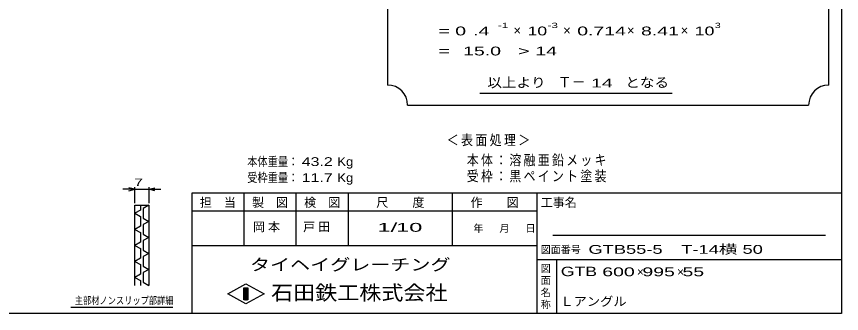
# Model space of a CAD drawing. Units: millimetres, scale not verified. Extents: x -1820 to 1731, y -1282 to 1054.
# Drawn here: x -326 to 1731, y -1146 to -405 of the extents above; entities that cross this region are included whole.
import ezdxf
from ezdxf.enums import TextEntityAlignment as Align

# ---------------------------------------------------------------- set-up
doc = ezdxf.new("R2010")
doc.units = ezdxf.units.MM
doc.header["$LTSCALE"] = 10
for name, color, linetype, lineweight in [('0_2', 150, 'Continuous', 25), ('22', 4, 'Continuous', 25), ('24', 2, 'Continuous', 25), ('32', 4, 'Continuous', 25)]:
    doc.layers.add(name, color=color, linetype=linetype, lineweight=lineweight)
doc.styles.add('ベクトル', font='')
doc.styles.get('ベクトル').set_extended_font_data('ベクトル')

msp = doc.modelspace()

# ---------------------------------------------------------------- linework, layer by layer
at = {"layer": '0_2'}
for p, q in [((1731, 1053.5), (1731, -1146.5)), ((1731, -846.5), (111, -846.5)), ((111, -846.5), (111, -1146.5)), ((241, -846.5), (241, -976.5)), ((371, -976.5), (371, -846.5)), ((501, -846.5), (501, -976.5)), ((761, -976.5), (761, -846.5)), ((971, -846.5), (971, -1146.5)), ((971, -891.5), (111, -891.5)), ((1691, -951.5), (1011, -951.5)), ((111, -976.5), (971, -976.5)), ((971, -1011.5), (1731, -1011.5)), ((1021, -1146.5), (1021, -1011.5)), ((201, -1097.5), (246, -1072.5)), ((241, -1082.5), (251, -1082.5)), ((241, -1112.5), (241, -1082.5)), ((241, -1082.5), (243, -1082.5)), ((243, -1082.5), (243, -1112.5)), ((245, -1112.5), (245, -1082.5)), ((245, -1082.5), (247, -1082.5)), ((246, -1072.5), (291, -1097.5)), ((247, -1082.5), (247, -1112.5)), ((249, -1112.5), (249, -1082.5)), ((249, -1082.5), (251, -1082.5)), ((251, -1082.5), (251, -1112.5)), ((251, -1082.5), (251, -1112.5)), ((246, -1122.5), (201, -1097.5)), ((291, -1097.5), (246, -1122.5)), ((251, -1112.5), (241, -1112.5)), ((243, -1112.5), (245, -1112.5)), ((247, -1112.5), (249, -1112.5)), ((1731, -1146.5), (-1729, -1146.5))]:
    msp.add_line(p, q, dxfattribs=at)
at = {"layer": '24', "color": 4}
for p, q in [((599, 973.5), (599, -576.5)), ((1699, -576.5), (1699, 973.5)), ((829, -596.5), (1309, -596.5)), ((649, -626.5), (1649, -626.5))]:
    msp.add_line(p, q, dxfattribs=at)
for centre, start, end in [((599, -626.5), 0, 90), ((1699, -626.5), 90, 180)]:
    msp.add_arc(centre, 50, start, end, dxfattribs=at)
at = {"layer": '32'}
for p, q in [((-31, -836.5), (-61, -836.5)), ((-31, -836.5), (-46, -832.5)), ((-46, -840.5), (-31, -836.5)), ((-31, -871.5), (-31, -831.5)), ((-31, -836.5), (4, -836.5)), ((4, -831.5), (4, -871.5)), ((4, -836.5), (19, -832.5)), ((19, -840.5), (4, -836.5)), ((4, -836.5), (34, -836.5)), ((-31, -876.5), (4, -876.5)), ((-31, -1076.5), (-31, -876.5)), ((-17, -876.5), (-17, -888.5)), ((4, -876.5), (-10, -884.5)), ((-10, -884.5), (-10, -908.5)), ((4, -876.5), (4, -1076.5)), ((-17, -888.5), (-31, -896.5)), ((-31, -896.5), (-17, -904.5)), ((-17, -904.5), (-17, -928.5)), ((-10, -908.5), (4, -916.5)), ((4, -916.5), (-10, -924.5)), ((-10, -924.5), (-10, -948.5)), ((-17, -928.5), (-31, -936.5)), ((-31, -936.5), (-17, -944.5)), ((-17, -944.5), (-17, -968.5)), ((-10, -948.5), (4, -956.5)), ((4, -956.5), (-10, -964.5)), ((-10, -964.5), (-10, -988.5)), ((-17, -968.5), (-31, -976.5)), ((-31, -976.5), (-17, -984.5)), ((-17, -984.5), (-17, -1008.5)), ((-10, -988.5), (4, -996.5)), ((4, -996.5), (-10, -1004.5)), ((-10, -1004.5), (-10, -1028.5)), ((-17, -1008.5), (-31, -1016.5)), ((-31, -1016.5), (-17, -1024.5)), ((-17, -1024.5), (-17, -1048.5)), ((-10, -1028.5), (4, -1036.5)), ((-17, -1048.5), (-31, -1056.5)), ((4, -1036.5), (-10, -1044.5)), ((-10, -1044.5), (-10, -1068.5)), ((-31, -1056.5), (-17, -1064.5)), ((-17, -1064.5), (-17, -1076.5)), ((-10, -1068.5), (4, -1076.5)), ((64, -1131.5), (-191, -1131.5))]:
    msp.add_line(p, q, dxfattribs=at)

# ---------------------------------------------------------------- texts
at = {"layer": '0_2', "style": 'ベクトル'}
for s, height, p in [('担\u3000当', 21.99, (131, -869.5)), ('製\u3000図', 21.99, (261, -869.5)), ('検\u3000図', 21.99, (391, -869.5)), ('尺\u3000\u3000度', 21.99, (571, -869.5)), ('作\u3000\u3000図', 21.99, (806, -869.5)), ('工事名', 21.99, (981, -869.5)), ('年', 18.33, (813, -934)), ('月', 18.33, (878, -934)), ('日', 18.33, (943, -934)), ('図面番号', 18.33, (981, -987)), ('図', 18.33, (981, -1034)), ('面', 18.33, (981, -1064)), ('名', 18.33, (981, -1094)), ('称', 18.33, (981, -1124))]:
    msp.add_text(s, height=height, dxfattribs=at).set_placement(p, align=Align.MIDDLE_LEFT)
at = {"layer": '0_2', "color": 222, "style": 'ベクトル'}
for s, height, width, p in [('タイヘイグレーチング', 29.33, 1.25, (256, -1024.5)), ('石田鉄工株式会社', 36.66, 1.1, (308.5, -1094.5))]:
    msp.add_text(s, height=height, dxfattribs=dict(at, width=width)).set_placement(p, align=Align.MIDDLE_LEFT)
at = {"layer": '22', "color": 2, "style": 'ベクトル'}
for s, height, width, p in [('本体重量：', 21.99, 0.85, (249, -767.5)), (' 43.2', 21.99, 1.35, (374, -767.5)), ('Kg', 21.99, 1.1, (474, -767.5)), ('受枠重量：', 21.99, 0.85, (249, -807.5)), (' 11.7', 21.99, 1.35, (374, -807.5)), ('Kg', 21.99, 1.1, (474, -807.5)), ('1/', 21.99, 2, (574, -931.5)), (' 10 ', 21.99, 2, (604, -931.5)), ('GTB55-5\u3000T-14横 50              ', 21.99, 1.55, (1100, -986.5)), ('GTB', 23.46, 1.4, (1031, -1041.5)), (' 600 ', 21.99, 1.65, (1121, -1042.5)), (' 995 ', 21.99, 1.65, (1221, -1042.5)), (' 55 ', 21.99, 1.65, (1321, -1042.5)), ('Ｌアングル', 21.99, 1.1, (1030, -1116.5))]:
    msp.add_text(s, height=height, dxfattribs=dict(at, width=width)).set_placement(p, align=Align.MIDDLE_LEFT)
for p in [(1221, -1042.5), (1321, -1042.5)]:
    msp.add_text('×', height=21.99, dxfattribs=at).set_placement(p, align=Align.MIDDLE_LEFT)
at = {"layer": '22', "color": 2, "attachment_point": 4, "style": 'ベクトル'}
for s, insert, char_height in [('\\T1.2;\\W0.85;＜表面処理＞', (746.5, -715), 25.66), ('\\T1.19;\\W0.85;本体：溶融亜鉛メッキ', (796.5, -765), 25.66), ('\\T1.19;\\W0.85;受枠：黒ペイント塗装', (796.5, -805), 25.66), ('\\T1.25;岡本\u3000', (263.5, -931.5), 21.99), ('\\T1.25;戸田\u3000', (388.5, -931.5), 21.99)]:
    msp.add_mtext(s, dxfattribs=dict(at, insert=insert, char_height=char_height))
at = {"layer": '24', "style": 'ベクトル'}
for s, height, width, p in [('  = 0', 21.99, 1.65, (699, -441.5)), (' .4 ', 21.99, 1.65, (799, -441.5)), ('-1', 13.2, 1.65, (874, -427.5)), ('10', 21.99, 1.5, (948, -441.5)), ('-3', 13.2, 1.65, (998, -427.5)), ('0.714', 21.99, 1.65, (1072, -441.5)), ('8.41', 21.99, 1.65, (1231, -441.5)), ('10', 21.99, 1.5, (1365, -441.5)), ('3', 13.2, 1.5, (1415, -427.5)), ('  =', 21.99, 1.65, (699, -491.5)), (' 15.0', 21.99, 1.65, (774, -491.5)), ('>', 21.99, 1.7, (924, -491.5)), (' 14 ', 21.99, 1.65, (954, -491.5)), ('以上より\u3000', 24.19, 1.1, (848, -570)), (' 14 ', 21.99, 1.65, (1093, -571.5)), ('となる', 24.19, 1.1, (1192, -570))]:
    msp.add_text(s, height=height, dxfattribs=dict(at, width=width)).set_placement(p, align=Align.MIDDLE_LEFT)
for s, height, p in [('×', 24.19, (913, -440)), ('×', 24.19, (1037, -440)), ('×', 24.19, (1196, -440)), ('×', 24.19, (1330, -440)), ('Ｔ－', 25.66, (1023, -569))]:
    msp.add_text(s, height=height, dxfattribs=at).set_placement(p, align=Align.MIDDLE_LEFT)
at = {"layer": '32', "color": 2, "style": 'ベクトル'}
for s, width, p in [(' 7 ', 1.6, (-43.5, -819)), ('主部材ノンスリップ部詳細', 0.8, (-181, -1114))]:
    msp.add_text(s, height=18.33, dxfattribs=dict(at, width=width)).set_placement(p, align=Align.MIDDLE_LEFT)

doc.saveas('drawing.dxf')
